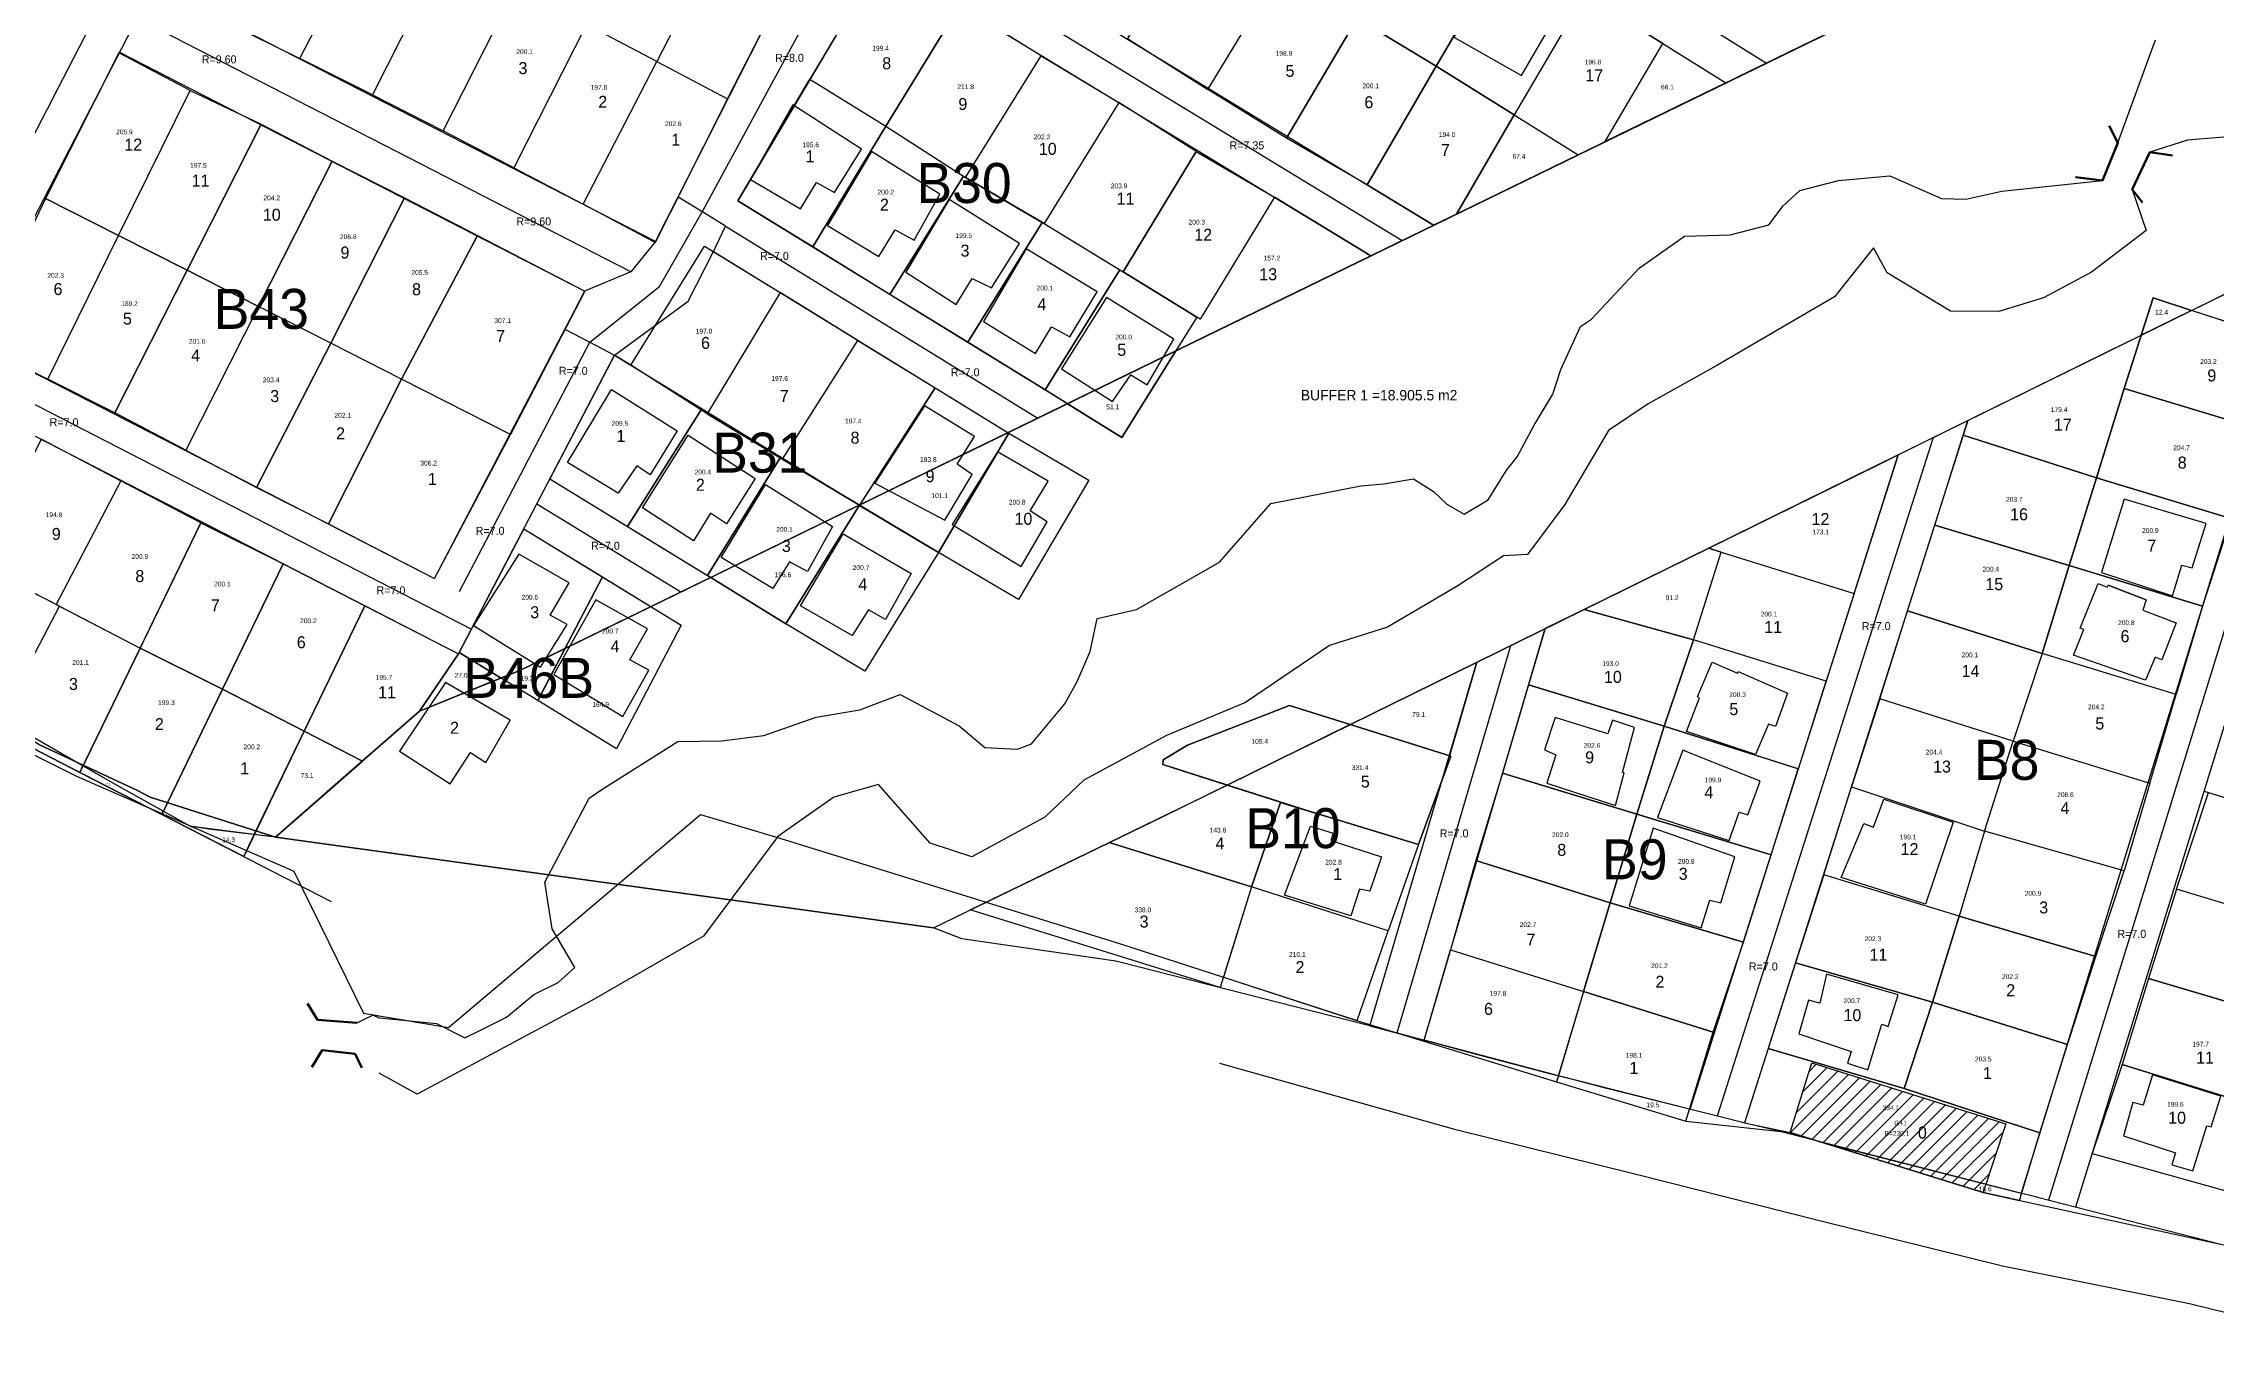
# Model space of a CAD drawing. Header units: inches. Extents: x 461960 to 463067, y 992848 to 993579.
# Drawn here: x 462102.3 to 462373.7, y 993128.2 to 993290.6 of the extents above; entities that cross this region are included whole.
import ezdxf

# ---------------------------------------------------------------- set-up
doc = ezdxf.new("R2010")
doc.units = ezdxf.units.IN
doc.header["$MEASUREMENT"] = 0
for name, color, linetype in [('bulding', 56, 'Continuous'), ('fence', 6, 'Continuous'), ('Gorge', 44, 'Continuous'), ('green', 90, 'Continuous'), ('road', 1, 'Continuous'), ('text', 55, 'Continuous')]:
    doc.layers.add(name, color=color, linetype=linetype)
doc.layers.add('H', color=7, linetype='Continuous', lineweight=100)
doc.layers.add('R', color=2, linetype='Continuous', lineweight=30)

msp = doc.modelspace()

# ---------------------------------------------------------------- hatches: boundary and pattern name
at = {"layer": 'bulding'}
h = msp.add_hatch(dxfattribs=at)
h.set_pattern_fill('ANSI31', color=17, scale=10, style=0)
h.paths.add_polyline_path([(462320.52, 993154.48), (462323.24, 993163.19), (462347.49, 993155.55), (462344.66, 993146.98)])

# ---------------------------------------------------------------- linework, layer by layer
at = {"color": 3}
for p, q in [((462161.87, 993212.26), (462359.55, 993308.54)), ((462149.28, 993207.15), (462161.87, 993212.26)), ((462141.44, 993200.28), (462149.28, 993207.15)), ((462101.7, 993202.95), (462113.96, 993197.25)), ((462131.28, 993191.38), (462142.14, 993200.89)), ((462113.96, 993197.25), (462115.6, 993196.38)), ((462115.6, 993196.38), (462131.28, 993191.38))]:
    msp.add_line(p, q, dxfattribs=at)
at = {"color": 3, "lineweight": 30}
msp.add_lwpolyline([(462389.44, 993323.1), (462359.55, 993308.54), (462351.28, 993304.52), (462161.87, 993212.26), (462149.28, 993207.15), (462141.44, 993200.28), (462131.28, 993191.38), (462115.6, 993196.38), (462113.96, 993197.25), (462101.7, 993202.95), (462083.74, 993213.56), (461999.91, 993262.17), (462053.58, 993359.91), (462135.55, 993533.54), (462145.26, 993528.41), (462170.34, 993504.86), (462468.99, 993452.4)], dxfattribs=at)
at = {"layer": 'bulding', "color": 17}
for points, elevation in [([(462286.96, 993286.56), (462290.03, 993291.86), (462288.09, 993293.17), (462289.97, 993296.45), (462283.59, 993300.11), (462278.51, 993291.34)], 2474.74), ([(462190.61, 993273.56), (462196.89, 993269.88), (462198.88, 993273.18), (462201.1, 993271.95), (462204.51, 993277.34), (462195.92, 993282.89)], 2489.84), ([(462206.66, 993263.92), (462208.72, 993267.28), (462211.06, 993265.96), (462214.3, 993271.74), (462205.73, 993277.04), (462200.23, 993267.81)], 2486.93), ([(462216.34, 993257.94), (462218.34, 993261.21), (462220.74, 993260.01), (462224.23, 993265.56), (462215.46, 993271.04), (462210.03, 993261.98)], 2485.32), ([(462226.22, 993251.82), (462228.23, 993255.14), (462230.52, 993253.9), (462233.93, 993259.51), (462225.09, 993264.9), (462219.72, 993255.8)], 2483.3), ([(462235.87, 993245.83), (462238.17, 993249.17), (462240.2, 993247.92), (462243.52, 993253.62), (462235.11, 993258.83), (462229.47, 993249.9)], 2481.34), ([(462181.45, 993242.15), (462178.09, 993236.67), (462176.4, 993237.77), (462174.09, 993234.35), (462167.75, 993238.2), (462173.24, 993247.32)], 2490.46), ([(462214.9, 993230.99), (462218.31, 993236.71), (462216.44, 993238), (462218.63, 993241.45), (462212.38, 993245.3), (462206.15, 993235.63)], 2483.48), ([(462191.21, 993236.21), (462187.63, 993230.53), (462185.63, 993231.88), (462183.48, 993228.43), (462177.11, 993232.53), (462182.82, 993241.63)], 2488.28), ([(462224.45, 993225.21), (462227.68, 993230.77), (462225.59, 993232.15), (462227.83, 993235.86), (462221.5, 993239.53), (462215.81, 993230.47)], 2481.33), ([(462200.89, 993230.22), (462197.73, 993224.59), (462195.49, 993225.78), (462193.43, 993222.47), (462186.97, 993226.35), (462192.51, 993235.46)], 2486.2), ([(462362.27, 993233.61), (462359.43, 993224.47), (462368.31, 993221.54), (462369.47, 993225.39), (462370.78, 993225.03), (462372.51, 993230.57)], 2473.06), ([(462202.2, 993229.29), (462210.72, 993224.35), (462207.48, 993218.59), (462205.35, 993219.79), (462203.32, 993216.6), (462196.87, 993220.3)], 2485.83), ([(462164.39, 993212.64), (462167.72, 993217.94), (462165.6, 993219.11), (462167.95, 993223.16), (462161.68, 993226.73), (462156.01, 993217.83)], 2488.58), ([(462174.66, 993206.46), (462177.92, 993212.25), (462175.54, 993213.55), (462177.75, 993217.42), (462171.3, 993221.05), (462166.04, 993211.72)], 2486.46), ([(462310.8, 993213.24), (462313.95, 993211.86), (462314.04, 993212.1), (462320.2, 993209.39), (462318.69, 993205.2), (462317.82, 993205.5), (462316.21, 993201.72), (462307.59, 993204.61), (462309.23, 993208.78), (462308.94, 993208.91)], 2474.23), ([(462153.1, 993198.03), (462155.63, 993201.95), (462157.55, 993200.7), (462160.61, 993206.02), (462152.51, 993210.7), (462146.76, 993202.14)], 2488.71), ([(462316.8, 993198.4), (462307.13, 993202.26), (462303.97, 993193.86), (462312.92, 993190.95), (462314.18, 993194.51), (462315.26, 993194.19)], 2476.34), ([(462326.9, 993186.33), (462329.75, 993193.11), (462330.96, 993192.65), (462332.24, 993196.14), (462340.91, 993193.27), (462337.46, 993183.03), (462326.9, 993186.33)], 2477.46), ([(462309.4, 993180.07), (462310.49, 993183.52), (462311.88, 993183.19), (462313.63, 993188.95), (462303.43, 993192.51), (462300.41, 993182.8), (462309.4, 993180.07)], 2479.27), ([(462321.63, 993166.8), (462328.15, 993164.59), (462327.71, 993163.15), (462330.24, 993162.33), (462331.99, 993168.02), (462332.78, 993167.73), (462334.03, 993171.7), (462325.08, 993174.26), (462324.23, 993170.64), (462322.84, 993171.01)], 2480.01), ([(462320.52, 993154.48), (462323.24, 993163.19), (462347.49, 993155.55), (462344.66, 993146.98)], 2480.88)]:
    msp.add_lwpolyline(points, close=True, dxfattribs=dict(at, elevation=elevation))
at = {"layer": 'bulding', "color": 34, "lineweight": 30}
for points, elevation in [([(462365.88, 993258.76), (462370.71, 993257.2), (462364.39, 993254.1)], 2469.5), ([(462243.79, 993252.16), (462230.23, 993245.55), (462237.03, 993241.32), (462243.79, 993252.16)], 2481.93), ([(462222.79, 993241.93), (462222.89, 993241.87), (462214.12, 993226.94), (462204.24, 993232.85), (462204.29, 993232.92)], 2485.86), ([(462222.89, 993241.87), (462232.89, 993235.99), (462224.12, 993221.07), (462214.12, 993226.94)], 2485.86), ([(462185.65, 993223.84), (462195.03, 993218.04), (462204.24, 993232.85), (462204.2, 993232.87), (462185.65, 993223.84)], 2487.56), ([(462204.24, 993232.84), (462214.12, 993226.94), (462204.91, 993212.14), (462195.03, 993218.04)], 2485.86), ([(462106.82, 993199.48), (462107.21, 993200.29), (462096.9, 993206.22), (462096.22, 993204.93), (462106.82, 993199.48)], 2495.26), ([(462117.05, 993194.22), (462117.25, 993194.63), (462111.2, 993197.99), (462107.21, 993200.29), (462106.82, 993199.48), (462117.05, 993194.22)], 2495.26), ([(462127.29, 993188.96), (462128.61, 993191.7), (462120.8, 993192.7), (462120.8, 993192.65), (462117.25, 993194.63), (462117.05, 993194.22), (462127.29, 993188.96), (462128.61, 993191.7)], 2495.26), ([(462291.58, 993161.55), (462291.35, 993160.81), (462307.51, 993155.92), (462307.96, 993157.39)], 2481.13), ([(462349.42, 993146.89), (462349.18, 993145.99), (462344.65, 993146.97), (462324.06, 993153.38), (462345, 993148.02), (462349.42, 993146.89)], 2470.46)]:
    msp.add_lwpolyline(points, close=True, dxfattribs=dict(at, elevation=elevation))
at = {"layer": 'bulding', "color": 17}
msp.add_lwpolyline([(462360.29, 993222.86), (462365.02, 993221.03), (462364.59, 993219.73), (462368.76, 993218.18), (462368.76, 993218.18), (462368.76, 993218.18), (462366.97, 993213.54), (462366.13, 993213.88), (462364.95, 993211), (462355.93, 993214.12), (462357.22, 993217.34), (462356.79, 993217.51), (462359.02, 993223.1), (462360.16, 993222.62), (462360.29, 993222.86), (462365.02, 993221.03)], close=True, dxfattribs=at)
at = {"layer": 'bulding', "color": 34, "lineweight": 30}
for points in [[(462178.18, 993220.2), (462181.96, 993217.89), (462173.88, 993202.43), (462164.05, 993208.45), (462167.47, 993214.98), (462178.18, 993220.2)], [(462159.45, 993211.27), (462161.87, 993212.26), (462167.47, 993214.98), (462164.05, 993208.45), (462159.45, 993211.27)], [(462265.57, 993205.46), (462264.21, 993205.89), (462257.97, 993207.83), (462245.23, 993202.87), (462242.19, 993201.04), (462242.14, 993200.47), (462250.2, 993197.9)]]:
    msp.add_lwpolyline(points, close=True, dxfattribs=at)
at = {"layer": 'bulding', "color": 17}
for points, elevation in [([(462298.71, 993195.36), (462299.81, 993199.41), (462299.59, 993199.46), (462301.1, 993205.08), (462298.33, 993206.01), (462297.77, 993204.3), (462291.17, 993206.32), (462289.84, 993202.28), (462291.25, 993201.66), (462290.14, 993198.14), (462298.71, 993195.36)], 2477.64), ([(462268.03, 993184.64), (462266.74, 993184.91), (462265.65, 993181.57), (462257.35, 993184.13), (462260.59, 993192.75), (462263.42, 993191.89), (462263.15, 993190.96), (462269.48, 993188.95), (462268.03, 993184.64)], 2480.81), ([(462362.18, 993154.08), (462368.68, 993151.95), (462368.23, 993150.44), (462370.86, 993149.68), (462372.59, 993155.34), (462373.14, 993155.21), (462374.36, 993159.01), (462365.8, 993161.69), (462364.63, 993157.9), (462363.35, 993158.22), (462362.18, 993154.08)], 2478.96)]:
    msp.add_lwpolyline(points, dxfattribs=dict(at, elevation=elevation))
at = {"layer": 'fence', "color": 1}
for points, elevation in [([(462134.51, 993310.81), (462125.2, 993293.16), (462134.29, 993288.66), (462143.39, 993306.3)], 2502.02), ([(462178.9, 993288.32), (462170.13, 993292.93), (462179.12, 993310.82), (462188.12, 993306.2)], 2497.53), ([(462143.39, 993306.3), (462152.38, 993301.98), (462143.37, 993284.15), (462134.29, 993288.66)], 2499.85), ([(462178.9, 993288.32), (462187.73, 993283.63), (462196.95, 993301.63), (462188.12, 993306.2)], 2497.53), ([(462152.38, 993301.98), (462143.37, 993284.15), (462152.21, 993279.65), (462161.29, 993297.54)], 2498.07), ([(462207.02, 993301.22), (462198.04, 993286.08), (462207.54, 993280.22), (462216.8, 993295.31)], 2487.56), ([(462256.8, 993299.69), (462266.42, 993293.69), (462257.6, 993278.71), (462247.79, 993284.82)], 2478.4), ([(462161.29, 993297.54), (462170.13, 993292.93), (462161.04, 993275.03), (462152.21, 993279.65)], 2498.07), ([(462226.96, 993289.02), (462216.8, 993295.31), (462207.54, 993280.22), (462217.5, 993273.82)], 2481.93), ([(462170.13, 993292.93), (462161.04, 993275.03), (462169.71, 993270.48), (462178.9, 993288.32)], 2497.53), ([(462111.7, 993289.39), (462102.53, 993271.19), (462111.66, 993266.56), (462120.59, 993284.69)], 2492.28), ([(462178.9, 993288.32), (462187.73, 993283.63), (462178.71, 993265.7), (462169.71, 993270.48)], 2497.53), ([(462227.3, 993268.05), (462217.5, 993273.82), (462226.96, 993289.02), (462236.64, 993283.19)], 2481.93), ([(462120.59, 993284.69), (462129.47, 993280.47), (462120.21, 993262.22), (462111.66, 993266.56)], 2492.28), ([(462237.18, 993262.02), (462246.33, 993277.05), (462236.64, 993283.19), (462227.3, 993268.05)], 2481.93), ([(462120.21, 993262.22), (462129.47, 993280.47), (462138.33, 993275.86), (462129.13, 993257.69), (462120.21, 993262.22)], 2492.28), ([(462138.33, 993275.86), (462147.38, 993271.28), (462138.18, 993253.09), (462129.14, 993257.69)], 2492.28), ([(462102.53, 993271.19), (462093.92, 993253.11), (462102.82, 993248.61), (462111.66, 993266.56)], 2492.28), ([(462138.18, 993253.09), (462147.38, 993271.28), (462156.53, 993266.55), (462147.02, 993248.61)], 2492.28), ([(462120.21, 993262.22), (462111.17, 993244.41), (462102.82, 993248.61), (462111.66, 993266.56)], 2492.28), ([(462156.53, 993266.55), (462169.92, 993259.62), (462160.62, 993241.7), (462147.02, 993248.61)], 2492.28), ([(462184.87, 993265.23), (462194.33, 993259.43), (462185.19, 993244.3), (462175.65, 993250.37)], 2490.87), ([(462111.17, 993244.41), (462120.21, 993262.22), (462129.13, 993257.69), (462120.05, 993239.73), (462111.17, 993244.41)], 2492.28), ([(462194.33, 993259.43), (462185.19, 993244.3), (462194.61, 993238.6), (462204.04, 993253.46)], 2490.07), ([(462362.26, 993247.45), (462365.88, 993258.76), (462382.31, 993253.45), (462378.98, 993242.41)], 2470.46), ([(462382.31, 993253.45), (462370.71, 993257.2), (462365.88, 993258.76), (462362.26, 993247.45), (462378.98, 993242.41)], 2470.46), ([(462129.13, 993257.69), (462120.05, 993239.73), (462128.91, 993235.09), (462138.18, 993253.09), (462129.14, 993257.69)], 2492.28), ([(462128.91, 993235.09), (462137.89, 993230.55), (462147.02, 993248.61), (462138.18, 993253.09)], 2492.28), ([(462204.24, 993232.85), (462194.61, 993238.6), (462204.04, 993253.46), (462213.68, 993247.51)], 2485.86), ([(462147.02, 993248.61), (462137.89, 993230.55), (462151.15, 993223.7), (462160.62, 993241.7)], 2492.28), ([(462378.98, 993242.41), (462375.59, 993231.2), (462358.8, 993236.3), (462362.26, 993247.45)], 2470.46), ([(462355.41, 993225.31), (462338.6, 993230.37), (462342.17, 993241.6), (462358.8, 993236.3)], 2474.54), ([(462103.88, 993220.47), (462093.99, 993225.5), (462102.01, 993241.11), (462111.94, 993235.92)], 2495.26), ([(462114.34, 993215.01), (462121.92, 993230.67), (462111.94, 993235.92), (462103.88, 993220.47)], 2495.26), ([(462365.47, 993198.13), (462368.79, 993209.23), (462352.02, 993214.32), (462348.42, 993203.38)], 2475.38), ([(462331.76, 993208.67), (462328.19, 993197.68), (462344.84, 993192.15), (462348.42, 993203.38)], 2475.38), ([(462278.15, 993201.5), (462265.57, 993205.46), (462265.57, 993205.46), (462250.2, 993197.9), (462250.2, 993197.9), (462250.2, 993197.9), (462260.33, 993194.66), (462274.09, 993190.46)], 2478.71), ([(462348.42, 993203.38), (462365.47, 993198.13), (462362.26, 993187.18), (462344.84, 993192.15)], 2475.38), ([(462301.39, 993194.28), (462284.6, 993199.38), (462281.27, 993188.46), (462298.06, 993183.19), (462301.39, 993194.28)], 2477.85), ([(462368.82, 993184.91), (462372.8, 993196.97), (462389.18, 993191.91), (462385.41, 993179.88)], 2476.9), ([(462358.72, 993176.46), (462362.26, 993187.18), (462344.84, 993192.15), (462341.64, 993181.52)], 2477.87), ([(462278.11, 993177.31), (462294.7, 993172.1), (462298.06, 993183.19), (462281.27, 993188.46)], 2481.13), ([(462253.21, 993185.17), (462249.71, 993173.9), (462266.42, 993168.48), (462270.31, 993179.7)], 2481.95), ([(462321.2, 993175.7), (462338.32, 993170.77), (462341.64, 993181.52), (462324.75, 993186.7)], 2478.9), ([(462368.82, 993184.91), (462365.33, 993173.74), (462381.94, 993168.82), (462385.41, 993179.88)], 2476.9), ([(462314.69, 993178.26), (462298.06, 993183.19), (462294.7, 993172.1), (462310.93, 993167.02), (462314.69, 993178.26)], 2479.74), ([(462355.19, 993165.48), (462358.72, 993176.46), (462341.64, 993181.52), (462338.32, 993170.77)], 2478.83), ([(462278.11, 993177.31), (462294.7, 993172.1), (462291.58, 993161.55), (462274.79, 993166.01)], 2481.13), ([(462378.5, 993157.88), (462381.94, 993168.82), (462365.33, 993173.74), (462362.01, 993162.99)], 2472.65), ([(462291.35, 993160.81), (462307.51, 993155.92), (462310.93, 993167.02), (462294.7, 993172.1)], 2482.11)]:
    msp.add_lwpolyline(points, close=True, dxfattribs=dict(at, elevation=elevation))
at = {"layer": 'fence', "color": 126}
for points, elevation in [([(462275.47, 993308.74), (462285.1, 993302.74), (462276.3, 993287.71), (462266.42, 993293.69)], 2478.4), ([(462237.73, 993291.17), (462247.79, 993284.82), (462256.8, 993299.69), (462246.46, 993306.14)], 2484.43), ([(462285.1, 993302.74), (462294.86, 993296.65), (462286.06, 993281.62), (462276.3, 993287.71), (462285.1, 993302.74)], 2478.4), ([(462286.06, 993281.62), (462294.05, 993276.64), (462297.44, 993278.29), (462304.62, 993290.55), (462294.86, 993296.65), (462286.06, 993281.62)], 2478.4), ([(462266.42, 993293.69), (462276.3, 993287.71), (462267.68, 993272.9), (462257.6, 993278.71)], 2478.4), ([(462267.68, 993272.9), (462276.3, 993287.71), (462286.06, 993281.62), (462278.86, 993269.24), (462275.99, 993267.84), (462267.68, 993272.9)], 2478.4), ([(462198.04, 993286.08), (462207.54, 993280.22), (462198.41, 993265.13), (462189.03, 993270.9), (462198.04, 993286.08)], 2487.56), ([(462207.54, 993280.22), (462217.25, 993273.98), (462208.05, 993259.2), (462198.41, 993265.13), (462207.54, 993280.22)], 2481.93), ([(462246.33, 993277.05), (462256.09, 993271.35), (462246.81, 993256.1), (462237.18, 993262.02)], 2481.93), ([(462208.05, 993259.2), (462217.25, 993273.98), (462217.5, 993273.82), (462227.06, 993268.18), (462217.77, 993253.23), (462208.05, 993259.2)], 2481.93), ([(462227.06, 993268.18), (462227.3, 993268.05), (462236.76, 993262.28), (462227.44, 993247.29), (462217.77, 993253.23)], 2481.93), ([(462236.76, 993262.28), (462246.41, 993256.35), (462237.03, 993241.32), (462227.44, 993247.29)], 2481.93), ([(462184.45, 993244.77), (462175.65, 993250.37), (462173.63, 993251.61), (462165.55, 993236.15), (462175.26, 993230.2)], 2490.87), ([(462194.32, 993238.77), (462185.19, 993244.3), (462184.45, 993244.77), (462175.26, 993230.2), (462185.24, 993224.08)], 2490.91), ([(462358.8, 993236.3), (462375.59, 993231.2), (462372.07, 993220.26), (462355.41, 993225.31)], 2470.46), ([(462121.92, 993230.67), (462132.22, 993225.55), (462124.64, 993209.89), (462114.34, 993215.01)], 2495.26), ([(462338.6, 993230.37), (462355.41, 993225.31), (462352.02, 993214.32), (462335.19, 993219.65)], 2471.52), ([(462085.81, 993210.28), (462096.22, 993204.93), (462104.28, 993220.26), (462093.99, 993225.5)], 2491.77), ([(462132.22, 993225.55), (462142.45, 993220.29), (462134.87, 993204.63), (462124.64, 993209.89), (462132.22, 993225.55)], 2495.26), ([(462328.54, 993221.85), (462325.05, 993210.89), (462308.44, 993216.05), (462311.92, 993227.01)], 2479.72), ([(462368.79, 993209.23), (462352.02, 993214.32), (462355.41, 993225.31), (462372.07, 993220.26)], 2475.24), ([(462104.28, 993220.26), (462114.34, 993215.01), (462106.82, 993199.48), (462096.22, 993204.93)], 2495.26), ([(462335.19, 993219.65), (462352.02, 993214.32), (462348.42, 993203.38), (462331.76, 993208.67)], 2471.52), ([(462114.34, 993215.01), (462124.64, 993209.89), (462117.05, 993194.22), (462106.82, 993199.48)], 2495.26), ([(462325.05, 993210.89), (462308.44, 993216.05), (462304.79, 993205.26), (462321.57, 993199.93), (462325.05, 993210.89)], 2477.85), ([(462124.64, 993209.89), (462134.87, 993204.63), (462127.29, 993188.96), (462117.05, 993194.22)], 2495.26), ([(462304.79, 993205.26), (462287.85, 993210.41), (462284.6, 993199.38), (462301.39, 993194.28), (462304.79, 993205.26)], 2485.33), ([(462321.56, 993199.93), (462304.79, 993205.26), (462301.39, 993194.28), (462318.15, 993189.19), (462321.56, 993199.93)], 2477.85), ([(462274.09, 993190.46), (462270.31, 993179.7), (462253.21, 993185.17), (462256.85, 993195.72), (462274.09, 993190.46)], 2478.71), ([(462328.19, 993197.68), (462344.84, 993192.15), (462341.64, 993181.52), (462324.75, 993186.7)], 2475.38), ([(462318.15, 993189.19), (462301.39, 993194.28), (462298.06, 993183.19), (462314.69, 993178.26), (462318.15, 993189.19)], 2470.37), ([(462218.08, 993182.29), (462235.46, 993190.7), (462253.21, 993185.17), (462249.3, 993172.59), (462218.08, 993182.29)], 2482.33), ([(462317.79, 993164.98), (462334.8, 993159.99), (462338.32, 993170.77), (462321.2, 993175.7)], 2487.36), ([(462351.75, 993154.43), (462334.8, 993159.99), (462317.79, 993164.98), (462314.83, 993155.69), (462320.52, 993154.48), (462344.66, 993146.97), (462349.18, 993145.99), (462351.75, 993154.43)], 2470.46), ([(462375.14, 993147.14), (462378.5, 993157.88), (462362.01, 993162.99), (462358.29, 993151.88)], 2470.37)]:
    msp.add_lwpolyline(points, close=True, dxfattribs=dict(at, elevation=elevation))
at = {"layer": 'fence', "color": 6, "lineweight": 30, "elevation": 2483.59}
msp.add_lwpolyline([(462016.49, 993292.11), (461999.23, 993259.86), (462046.48, 993233.14), (462075.33, 993215.87), (462085.33, 993209.52), (462106.39, 993199), (462133.56, 993187.14), (462142.26, 993169.41), (462152.89, 993167.61), (462184.36, 993194.22), (462194.27, 993191.28), (462236.84, 993178.05), (462249.71, 993173.9), (462266.34, 993168.46), (462291.35, 993160.81), (462307.51, 993155.92), (462320.52, 993154.48), (462344.65, 993146.97), (462397.32, 993135.55)], dxfattribs=at)
at = {"layer": 'fence', "color": 173, "lineweight": 30}
for points, elevation in [([(462304.62, 993290.55), (462312.51, 993285.63), (462297.44, 993278.29), (462304.62, 993290.55)], 2478.4), ([(462278.86, 993269.24), (462286.06, 993281.62), (462294.05, 993276.64), (462278.86, 993269.24)], 2478.4), ([(462268.14, 993264.02), (462256.09, 993271.35), (462246.81, 993256.1), (462246.41, 993256.35), (462243.79, 993252.16), (462268.14, 993264.02)], 2481.93), ([(462384.91, 993264.19), (462385.57, 993263.99), (462382.31, 993253.45), (462370.71, 993257.2)], 2468.93), ([(462342.17, 993241.6), (462342.76, 993243.45), (462364.39, 993254.1), (462362.26, 993247.45), (462358.8, 993236.3), (462342.17, 993241.6)], 2471.52), ([(462294.79, 993219.84), (462308.44, 993216.05), (462311.92, 993227.01), (462310.37, 993227.51), (462294.79, 993219.84)], 2492.8), ([(462142.45, 993220.29), (462154.13, 993214.29), (462149.28, 993207.15), (462142.14, 993200.89), (462134.87, 993204.63), (462142.45, 993220.29)], 2495.26), ([(462308.44, 993216.05), (462294.79, 993219.84), (462289.92, 993217.45), (462287.85, 993210.41), (462304.8, 993205.26)], 2492.8), ([(462154.13, 993214.29), (462154.23, 993214.48), (462159.45, 993211.27), (462149.28, 993207.15), (462154.13, 993214.29)], 2491.77), ([(462134.87, 993204.63), (462142.14, 993200.89), (462131.28, 993191.38), (462128.61, 993191.7), (462134.87, 993204.63)], 2495.26), ([(462235.46, 993190.7), (462250.2, 993197.9), (462256.86, 993195.77), (462256.85, 993195.72), (462253.21, 993185.17), (462253.21, 993185.17), (462235.46, 993190.7)], 2482.33)]:
    msp.add_lwpolyline(points, close=True, dxfattribs=dict(at, elevation=elevation))
at = {"layer": 'fence', "color": 173, "lineweight": 30, "elevation": 2492.8}
msp.add_lwpolyline([(462310.37, 993227.51), (462311.92, 993227.01), (462328.54, 993221.85), (462334.05, 993239.16), (462310.37, 993227.51)], dxfattribs=at)
at = {"layer": 'fence', "color": 126}
for points in [[(462162.3, 993229.93), (462172.13, 993223.91), (462164.05, 993208.45), (462154.23, 993214.48)], [(462172.13, 993223.91), (462181.96, 993217.89), (462173.88, 993202.43), (462164.05, 993208.45), (462172.13, 993223.91)], [(462257.97, 993207.83), (462264.21, 993205.89), (462278.15, 993201.5), (462274.09, 993190.46), (462260.33, 993194.66), (462242.14, 993200.47), (462242.19, 993201.04), (462245.23, 993202.87)]]:
    msp.add_lwpolyline(points, close=True, dxfattribs=at)
at = {"layer": 'fence', "color": 173, "lineweight": 30}
msp.add_lwpolyline([(462265.57, 993205.46), (462281.39, 993213.25), (462277.95, 993201.56), (462265.57, 993205.46)], close=True, dxfattribs=at)
at = {"layer": 'fence', "color": 1, "elevation": 2479.59}
msp.add_lwpolyline([(462351.75, 993154.43), (462355.19, 993165.48), (462338.32, 993170.77), (462334.8, 993159.99), (462351.75, 993154.43)], dxfattribs=at)
at = {"layer": 'Gorge', "color": 120, "lineweight": 30}
for points, elevation in [([(462141.45, 993168.19), (462143.44, 993169.13), (462144.25, 993168.8), (462151.38, 993168.11), (462154.91, 993166.3), (462156.82, 993167.23), (462160.13, 993168.91), (462163.56, 993171.71), (462166.6, 993173.22), (462168.66, 993175.09), (462165.83, 993179.95), (462164.91, 993185.76), (462170.46, 993196.25), (462172.17, 993197.44), (462181.55, 993203.36), (462186.99, 993203.43), (462192.27, 993204.11), (462198.84, 993206.39), (462204.27, 993207.29), (462209.34, 993209.22), (462216.69, 993205.28), (462219.89, 993202.61), (462223.99, 993202.37), (462225.72, 993203.03), (462229.91, 993208.05), (462231.45, 993210.85), (462233.07, 993214.57), (462233.93, 993218.71), (462238.84, 993219.84), (462249.25, 993225.75), (462255.66, 993233.08), (462266.9, 993235.27), (462269.76, 993235.53), (462273.48, 993236.17), (462275.98, 993234.59), (462277.63, 993233), (462279.82, 993231.76), (462282.82, 993233.52), (462285.05, 993237.17), (462286.43, 993238.91), (462288.53, 993242.87), (462290.9, 993246.75), (462291.89, 993249.82), (462294.36, 993255.18), (462295.7, 993256.11), (462301.67, 993262.5), (462307.32, 993266.46), (462313.05, 993266.64), (462317.89, 993267.89), (462319.65, 993270.28), (462321.76, 993272.2), (462326.56, 993273.44), (462333, 993274.01), (462339.46, 993271.17), (462342.51, 993271.09), (462346.99, 993272.09), (462359.58, 993273.45), (462361.5, 993278.14), (462366.18, 993291.02)], 2487.92), ([(462382.79, 993279.5), (462370.17, 993278.48), (462365.48, 993276.96), (462363.28, 993272.33), (462365.01, 993267.2), (462358.18, 993261.98), (462352.21, 993258.77), (462346.63, 993257.08), (462340.59, 993257.11), (462332.68, 993261.88), (462330.94, 993265.03), (462326.1, 993258.9), (462311.39, 993250.32), (462302.79, 993245.54), (462297.84, 993242.21), (462292.38, 993232.97), (462287.7, 993226.72), (462284.7, 993226.52), (462279.02, 993222.8), (462270.21, 993217.62), (462262.96, 993215.34), (462252.47, 993208.22), (462242.59, 993204.08), (462232.28, 993198.52), (462227.42, 993193.9), (462218.28, 993188.91), (462213.06, 993190.64), (462206.6, 993197.97), (462201.02, 993196.4), (462194.02, 993191.45), (462184.74, 993179.03), (462170.79, 993170.98), (462148.95, 993159.26), (462144.22, 993161.89)], 2439.57)]:
    msp.add_lwpolyline(points, dxfattribs=dict(at, elevation=elevation))
at = {"layer": 'green', "color": 74}
msp.add_line((462268.02, 993167.82, 2477.85), (462274.79, 993166.01, 2477.85), dxfattribs=at)
at = {"layer": 'green', "color": 2}
msp.add_lwpolyline([(462389.44, 993323.1), (462255.49, 993257.86), (462217.93, 993239.56), (462200.63, 993231.13), (462167, 993214.75), (462161.87, 993212.26), (462158.54, 993210.9), (462149.28, 993207.15), (462131.28, 993191.38), (462213.5, 993180.07), (462131.28, 993191.38), (462213.5, 993180.07), (462242.29, 993194.01), (462265.57, 993205.46), (462334.53, 993239.4), (462406.76, 993274.95)], dxfattribs=at)
at = {"layer": 'R'}
for points in [[(462374.83, 993315.99, 0), (462315.67, 993287.17, 0), (462298.79, 993278.95, 0), (462172.13, 993217.25, 0), (462161.87, 993212.26, 0), (462158.54, 993210.9, 0), (462155.89, 993209.83, 0), (462149.28, 993207.15, 0), (462132.77, 993192.68, 0), (462131.28, 993191.38, 0), (462123.27, 993192.34, 0), (462120.8, 993192.7, 0), (462120.8, 993192.65, 0), (462111.2, 993197.99, 0), (462104.62, 993201.78, 0), (462075.76, 993218.4, 0), (462071.36, 993221.02, 0), (462000.37, 993261.91, 0), (462028.9, 993315.87, 0)], [(462374.21, 993140.54, 0), (462351.43, 993146.37, 0), (462351.36, 993146.39, 0), (462348.99, 993146.99, 0), (462318.63, 993154.77, 0), (462315.1, 993155.63, 0), (462311.61, 993156.49, 0), (462308.11, 993157.35, 0), (462304.63, 993158.22, 0), (462301.14, 993159.1, 0), (462297.65, 993159.99, 0), (462294.17, 993160.88, 0), (462290.68, 993161.79, 0), (462287.2, 993162.7, 0), (462283.73, 993163.61, 0), (462280.25, 993164.54, 0), (462276.78, 993165.47, 0), (462273.3, 993166.41, 0), (462269.79, 993167.37, 0), (462236.77, 993175.78, 0), (462236.4, 993175.86, 0), (462236.26, 993175.89, 0), (462217.03, 993178.69, 0), (462213.5, 993180.07, 0), (462242.29, 993194.01, 0), (462258.43, 993201.95, 0), (462260.5, 993202.97, 0), (462273.48, 993209.35, 0), (462331.45, 993237.88, 0), (462334.53, 993239.4, 0), (462343.58, 993243.85, 0), (462350.86, 993247.44, 0), (462360.24, 993252.05, 0), (462372.48, 993258.08, 0), (462397, 993270.15, 0)]]:
    msp.add_polyline3d(points, dxfattribs=at)
at = {"layer": 'road', "color": 74}
for p, q in [((462285.1, 993302.74, 2478.4), (462276.3, 993287.71, 2478.4)), ((462295.02, 993296.93, 2478.4), (462286.06, 993281.62, 2478.4)), ((462266.42, 993293.69, 2478.4), (462257.6, 993278.71, 2478.4)), ((462267.68, 993272.9, 2478.4), (462276.3, 993287.71, 2478.4)), ((462246.33, 993277.05, 2481.93), (462237.18, 993262.02, 2481.93)), ((462217.25, 993273.98, 2481.93), (462208.05, 993259.2, 2481.93)), ((462184.45, 993244.77, 2490.87), (462175.26, 993230.2, 2487.56)), ((462121.92, 993230.67, 2495.26), (462106.82, 993199.48, 2495.26))]:
    msp.add_line(p, q, dxfattribs=at)
at = {"layer": 'road', "color": 251}
for p, q in [((462179.24, 993260.19, 2489.66), (462184.69, 993269.74, 2491.77)), ((462170.53, 993253.23, 2491.77), (462179.24, 993260.19, 2489.66))]:
    msp.add_line(p, q, dxfattribs=at)
for points, elevation in [([(462153.23, 993380.12), (462088.96, 993255.73)], 2493.21), ([(462157.45, 993377.94), (462093.16, 993253.5)], 2493.21), ([(462229.11, 993343.31), (462317.57, 993288.1)], 2486.56), ([(462226.62, 993339.24), (462312.51, 993285.63)], 2486.56), ([(462203.3, 993307.78), (462272.07, 993265.93)], 2487.56), ([(462208.21, 993309.1), (462275.99, 993267.84)], 2487.56), ([(462178.77, 993265.82), (462197.3, 993302.33)], 2491.77), ([(462184.69, 993269.74), (462202.07, 993301.78)], 2491.77), ([(462207.02, 993301.22), (462189.03, 993270.9)], 2487.56), ([(462207.02, 993301.22), (462268.14, 993264.02)], 2487.56), ([(462178.77, 993265.82), (462116.14, 993297.98)], 2491.77), ([(462175.68, 993262.01), (462113.94, 993293.71)], 2491.77), ([(462169.9, 993259.59), (462111.73, 993289.45)], 2491.77), ([(462189.03, 993270.9), (462230.25, 993245.56)], 2487.56), ([(462187.52, 993267.71), (462226.52, 993243.75)], 2487.56), ([(462182.83, 993258.34), (462185.98, 993264.55)], 2491.77), ([(462185.98, 993264.55), (462222.79, 993241.93)], 2487.56), ([(462385.57, 993263.99), (462349.42, 993146.89)], 2470.46), ([(462388.94, 993263.04), (462352.81, 993146.02)], 2470.46), ([(462392.25, 993261.92), (462356.21, 993145.15)], 2470.46), ([(462151.15, 993223.7), (462169.92, 993259.62)], 2491.77), ([(462173.63, 993251.61), (462182.83, 993258.34)], 2487.56), ([(462087.33, 993252.56), (462155.75, 993217.39)], 2491.77), ([(462093.16, 993253.5), (462151.15, 993223.7)], 2491.77), ([(462154.25, 993222.07), (462170.53, 993253.23)], 2491.77), ([(462154.13, 993214.29), (462173.63, 993251.61)], 2491.77), ([(462173.63, 993251.61), (462204.24, 993232.85)], 2487.56), ([(462091, 993246.74), (462154.13, 993214.29)], 2491.77), ([(462342.76, 993243.45), (462314.83, 993155.69)], 2471.52), ([(462334.05, 993239.16), (462308.02, 993157.37)], 2471.52), ([(462338.41, 993241.31), (462311.43, 993156.53)], 2471.52), ([(462165.55, 993236.15), (462185.65, 993223.84)], 2487.56), ([(462163.93, 993233.04), (462181.91, 993222.02)], 2487.56), ([(462162.3, 993229.93), (462178.18, 993220.2)], 2487.56), ([(462274.79, 993166.01), (462289.92, 993217.45)], 2477.85), ([(462075.09, 993215.79), (462138.22, 993183.34)], 2491.77), ([(462271.41, 993166.92), (462285.65, 993215.35)], 2477.85), ([(462268.02, 993167.82), (462281.39, 993213.25)], 2477.85), ([(462372.26, 993197.14), (462486.72, 993161.64)], 2475.8)]:
    msp.add_lwpolyline(points, dxfattribs=dict(at, elevation=elevation))
at = {"layer": 'road', "color": 242, "lineweight": 50}
for points in [[(462360.41, 993280.27), (462361.5, 993278.14), (462359.58, 993273.45), (462356.2, 993273.85)], [(462368.33, 993276.56), (462365.48, 993276.96), (462363.28, 993272.33), (462364.57, 993270.69)], [(462142.06, 993162.58), (462141.21, 993164.3), (462137.09, 993164.77), (462135.79, 993162.67)]]:
    msp.add_lwpolyline(points, dxfattribs=at)
at = {"layer": 'road', "color": 251, "lineweight": 30, "elevation": 2487.56}
msp.add_lwpolyline([(462187.52, 993267.71), (462184.55, 993269.54), (462181.58, 993271.36), (462178.77, 993265.82), (462175.68, 993262.01), (462169.9, 993259.59), (462167.43, 993254.85), (462170.53, 993253.23), (462173.63, 993251.61), (462182.83, 993258.34), (462185.98, 993264.55), (462187.52, 993267.71)], close=True, dxfattribs=at)
at = {"layer": 'road', "color": 242, "lineweight": 50, "elevation": 2487.92}
msp.add_lwpolyline([(462141.45, 993168.19), (462136.52, 993168.57), (462135.28, 993170.62)], dxfattribs=at)
at = {"layer": 'road', "color": 65, "elevation": 2483.7}
msp.add_lwpolyline([(462249.23, 993163.14), (462278.6, 993154.89), (462301.13, 993149.31), (462324.05, 993143.54), (462347.07, 993137.82), (462370.45, 993133.13), (462392.29, 993127.76), (462417.81, 993122.58), (462447.16, 993113.85), (462470.99, 993105.93), (462508.46, 993089.57), (462526.57, 993078.6), (462543.72, 993067.41), (462562.63, 993054.51), (462556.3, 993032.77)], dxfattribs=at)
at = {"layer": 'text'}
for p, q in [((462213.68, 993247.51, 2485.86), (462204.24, 993232.85, 2485.86)), ((462222.89, 993241.87, 2485.86), (462214.12, 993226.94, 2485.86)), ((462194.32, 993238.77, 2490.91), (462185.24, 993224.08, 2490.91)), ((462232.89, 993235.99, 2485.86), (462224.12, 993221.07, 2485.86)), ((462162.3, 993229.93), (462154.23, 993214.48)), ((462162.3, 993229.93), (462181.96, 993217.89)), ((462142.45, 993220.29, 2495.26), (462134.87, 993204.63, 2495.26))]:
    msp.add_line(p, q, dxfattribs=at)
at = {"layer": 'text', "elevation": 2481.93}
msp.add_lwpolyline([(462236.76, 993262.28), (462227.44, 993247.29)], dxfattribs=at)
at = {"layer": 'text'}
for points, elevation in [([(462213.68, 993247.51), (462222.89, 993241.87), (462214.12, 993226.94), (462204.24, 993232.84)], 2485.86), ([(462194.32, 993238.77), (462204.24, 993232.85), (462195.03, 993218.04), (462185.24, 993224.08)], 2490.91), ([(462185.64, 993223.84), (462204.2, 993232.87), (462204.24, 993232.85), (462195.03, 993218.04)], 2490.91)]:
    msp.add_lwpolyline(points, close=True, dxfattribs=dict(at, elevation=elevation))

# ---------------------------------------------------------------- texts
at = {"layer": 'H', "color": 20, "lineweight": 25, "attachment_point": 1}
for s, insert, char_height, width in [('{\\C2;3}', (462161.63, 993288.23), 1.5, 3.6979), ('{\\C2;8}', (462207.08, 993288.83), 1.5, 3.6979), ('{\\C2;5}', (462257.48, 993287.88), 1.5, 3.6979), ('{\\C2;17}', (462294.94, 993287.33), 1.5, 3.6979), ('{\\C2;2}', (462171.6, 993284.02), 1.5, 3.6979), ('{\\C2;9}', (462216.6, 993283.74), 1.5, 3.6979), ('{\\C2;6}', (462267.33, 993283.96), 1.5, 3.6979), ('{\\C2;12}', (462112.38, 993278.67), 1.5, 3.6979), ('{\\C2;1}', (462180.73, 993279.27), 1.5, 3.6979), ('{\\C2;1}', (462197.5, 993277.19), 1.5, 3.6979), ('{\\C2;10}', (462226.65, 993278.14), 1.5, 3.6979), ('{\\C2;7}', (462276.9, 993277.99), 1.5, 3.6979), ('{\\C2;11}', (462120.79, 993274.18), 1.5, 3.6979), ('{\\C5;B30}', (462211.36, 993275.62, 17.44), 5, 12.8411), ('{\\C2;11}', (462236.37, 993271.93), 1.5, 3.6979), ('{\\C2;10}', (462129.69, 993269.91), 1.5, 3.6979), ('{\\C2;2}', (462206.8, 993271.16), 1.5, 3.6979), ('{\\C2;12}', (462246.08, 993267.4), 1.5, 3.6979), ('{\\C2;9}', (462139.39, 993265.18), 1.5, 3.6979), ('{\\C2;3}', (462216.87, 993265.42), 1.5, 3.6979), ('{\\C2;6}', (462103.53, 993260.62), 1.5, 3.6979), ('{\\C2;8}', (462148.33, 993260.6), 1.5, 3.6979), ('{\\C2;13}', (462254.2, 993262.47), 1.5, 3.6979), ('{\\C5;B43}', (462123.55, 993259.89, -2464.83), 5, 12.8411), ('{\\C2;4}', (462226.47, 993258.71), 1.5, 3.6979), ('{\\C2;5}', (462112.2, 993256.93), 1.5, 3.6979), ('{\\C2;4}', (462120.74, 993252.35), 1.5, 3.6979), ('{\\C2;7}', (462158.84, 993254.75), 1.5, 3.6979), ('{\\C2;6}', (462184.44, 993253.89), 1.5, 3.6979), ('{\\C2;5}', (462236.45, 993253.03), 1.5, 3.6979), ('{\\C2;9}', (462372.67, 993249.83), 1.5, 3.6979), ('{\\C2;3}', (462130.61, 993247.25), 1.5, 3.6979), ('{\\C2;7}', (462194.29, 993247.26), 1.5, 3.6979), ('{\\C2;2}', (462138.84, 993242.59), 1.5, 3.6979), ('{\\C2;1}', (462173.87, 993242.25), 1.5, 3.6979), ('{\\C5;B31}', (462185.84, 993241.93, 21.37), 5, 12.8411), ('{\\C2;8}', (462203.13, 993242.05), 1.5, 3.6979), ('{\\C2;17}', (462353.49, 993243.68), 1.5, 3.6979), ('{\\C2;8}', (462368.97, 993238.94), 1.5, 3.6979), ('{\\C2;1}', (462150.3, 993236.9), 1.5, 3.6979), ('{\\C2;2}', (462183.8, 993236.16), 1.5, 3.6979), ('{\\C2;9}', (462212.51, 993237.24), 1.5, 3.6979), ('{\\C2;10}', (462223.61, 993231.92), 1.5, 3.6979), ('{\\C2;12}', (462323.21, 993231.88), 1.5, 3.6979), ('{\\C2;16}', (462348.02, 993232.48), 1.5, 3.6979), ('{\\C2;9}', (462103.32, 993230.02), 1.5, 3.6979), ('{\\C2;3}', (462194.54, 993228.52), 1.5, 3.6979), ('{\\C2;7}', (462365.18, 993228.56), 1.5, 3.6979), ('{\\C2;8}', (462113.75, 993224.76), 1.5, 3.6979), ('{\\C2;4}', (462204.1, 993223.74), 1.5, 3.6979), ('{\\C2;15}', (462344.93, 993223.75), 1.5, 3.6979), ('{\\C2;7}', (462123.19, 993221.1), 1.5, 3.6979), ('{\\C2;3}', (462163.1, 993220.24), 1.5, 3.6979), ('{\\C2;11}', (462317.29, 993218.38), 1.5, 3.6979), ('{\\C2;6}', (462361.82, 993217.25), 1.5, 3.6979), ('{\\C2;6}', (462133.93, 993216.5), 1.5, 3.6979), ('{\\C2;4}', (462173.14, 993216), 1.5, 3.6979), ('{\\C5;B46B}', (462154.72, 993213.79, -2464.49), 5, 12.8411), ('{\\C2;10}', (462297.27, 993212.16), 1.5, 3.6979), ('{\\C2;14}', (462341.97, 993212.91), 1.5, 3.6979), ('{\\C2;3}', (462105.46, 993211.28), 1.5, 3.6979), ('{\\C2;11}', (462144.09, 993210.25), 1.5, 3.6979), ('{\\C2;2}', (462116.19, 993206.26), 1.5, 3.6979), ('{\\C2;5}', (462312.94, 993208.14), 1.5, 3.6979), ('{\\C2;5}', (462358.67, 993206.34), 1.5, 3.6979), ('{\\C2;2}', (462153.08, 993205.8), 1.5, 3.6979), ('{\\C5;B8}', (462343.51, 993203.55, -4939.86), 5, 12.8411), ('{\\C2;1}', (462126.86, 993200.74), 1.5, 3.6979), ('{\\C2;9}', (462294.92, 993202.11), 1.5, 3.6979), ('{\\C2;13}', (462338.4, 993200.96), 1.5, 3.6979), ('{\\C2;5}', (462266.89, 993199.08), 1.5, 3.6979), ('{\\C2;4}', (462309.81, 993197.74), 1.5, 3.6979), ('{\\C2;4}', (462354.32, 993195.79), 1.5, 3.6979), ('{\\C5;B10}', (462252.46, 993195.01, -2464.49), 5, 12.8411), ('{\\C2;4}', (462248.73, 993191.37), 1.5, 3.6979), ('{\\C2;8}', (462291.44, 993190.55), 1.5, 3.6979), ('{\\C5;B9}', (462297.04, 993191.12, -2464.49), 5, 12.8411), ('{\\C2;12}', (462334.34, 993190.65), 1.5, 3.6979), ('{\\C2;1}', (462263.44, 993187.52), 1.5, 3.6979), ('{\\C2;3}', (462306.61, 993187.56), 1.5, 3.6979), ('{\\C2;3}', (462351.66, 993183.36), 1.5, 3.6979), ('{\\C2;3}', (462239.25, 993181.59), 1.5, 3.6979), ('{\\C2;7}', (462287.58, 993179.32), 1.5, 3.6979), ('{\\C2;11}', (462330.45, 993177.46), 1.5, 3.6979), ('{\\C2;2}', (462258.73, 993175.9), 1.5, 3.6979), ('{\\C2;2}', (462303.7, 993174.07), 1.5, 3.6979), ('{\\C2;2}', (462347.55, 993173.01), 1.5, 3.6979), ('{\\C2;6}', (462282.28, 993170.68), 1.5, 3.6979), ('{\\C2;10}', (462327.2, 993169.9), 1.5, 3.6979), ('{\\C2;1}', (462300.45, 993163.31), 1.5, 3.6979), ('{\\C2;11}', (462371.26, 993164.59), 1.5, 3.6979), ('{\\C2;1}', (462344.63, 993162.66), 1.5, 3.6979), ('{\\C2;0}', (462336.5, 993155.23), 1.5, 3.6979), ('{\\C2;10}', (462367.77, 993157.08), 1.5, 3.6979)]:
    msp.add_mtext(s, dxfattribs=dict(at, insert=insert, char_height=char_height, width=width))
at = {"layer": 'text', "color": 3, "attachment_point": 1}
for s, insert, char_height, width in [('{\\C4;R=9.60}', (462122.05, 993289.07), 1, 2.8657), ('200.1', (462161.36, 993289.83), 0.6, 2.8657), ('{\\C4;R=8.0}', (462193.69, 993289.26), 1, 2.8657), ('199.4', (462205.85, 993290.26), 0.6, 2.8657), ('198.9', (462256.25, 993289.62), 0.6, 2.8657), ('{\\C6;196.8}', (462294.85, 993288.54), 0.6, 2.8657), ('197.8', (462170.65, 993285.38), 0.6, 2.8657), ('211.8', (462216.48, 993285.45), 0.6, 2.8657), ('{\\C6;200.1}', (462267.08, 993285.56, -2485.32), 0.6, 2.8657), ('{\\C7;66.1}', (462304.4, 993285.41), 0.6, 2.8657), ('205.9', (462111.35, 993279.8), 0.6, 2.8657), ('202.6', (462179.94, 993280.83), 0.6, 2.8657), ('{\\C6;194.0}', (462276.64, 993279.47), 0.6, 2.8657), ('{\\C6;195.6}', (462197.11, 993278.19), 0.6, 2.8657), ('202.3', (462225.99, 993279.18), 0.6, 2.8657), ('{\\C4;R=7.35}', (462250.48, 993278.33, 2487.56), 1, 2.8657), ('{\\C183;67.4}', (462285.84, 993276.76), 0.6, 2.8657), ('197.5', (462120.6, 993275.62), 0.6, 2.8657), ('204.2', (462129.76, 993271.56), 0.6, 2.8657), ('{\\C6;200.2}', (462206.49, 993272.29), 0.6, 2.8657), ('203.9', (462235.64, 993273.06), 0.6, 2.8657), ('{\\C4;R=9.60}', (462161.36, 993268.82), 1, 2.8657), ('206.6', (462139.32, 993266.71), 0.6, 2.8657), ('{\\C6;199.5}', (462216.24, 993266.85), 0.6, 2.8657), ('{\\C6;200.3}', (462245.36, 993268.53), 0.6, 2.8657), ('{\\C4;R=7.0}', (462191.81, 993264.51), 1, 2.8657), ('{\\C183;157.2}', (462254.74, 993264.04), 0.6, 2.8657), ('202.3', (462102.76, 993261.88), 0.6, 2.8657), ('205.5', (462148.25, 993262.25), 0.6, 2.8657), ('189.2', (462111.99, 993258.35), 0.6, 2.8657), ('{\\C6;200.1}', (462226.37, 993260.3), 0.6, 2.8657), ('307.1', (462158.62, 993256.23), 0.6, 2.8657), ('{\\C1;12.4}', (462366.15, 993257.28), 0.6, 2.8657), ('201.0', (462120.44, 993253.64), 0.6, 2.8657), ('197.0', (462183.78, 993254.91), 0.6, 2.8657), ('{\\C6;200.0}', (462236.22, 993254.18), 0.6, 2.8657), ('{\\C4;R=7.0}', (462166.67, 993250.16), 1, 2.8657), ('{\\C4;R=7.0}', (462215.64, 993249.97), 1, 2.8657), ('203.2', (462371.77, 993251.11), 0.6, 2.8657), ('203.4', (462129.68, 993248.82), 0.6, 2.8657), ('197.6', (462193.23, 993249), 0.6, 2.8657), ('BUFFER 1 =18.905.5 m2', (462259.39, 993247.26), 1.3, 24.5548), ('202.1', (462138.63, 993244.4), 0.6, 2.8657), ('{\\C1;51.1}', (462235.08, 993245.45), 0.6, 2.8657), ('{\\C173;179.4}', (462353.11, 993245.11), 0.6, 2.8657), ('{\\C4;R=7.0}', (462103.04, 993243.73, 2491.77), 1, 2.8657), ('{\\C6;209.5}', (462173.27, 993243.39), 0.6, 2.8657), ('197.4', (462202.43, 993243.68), 0.6, 2.8657), ('{\\C6;193.8}', (462211.81, 993238.87), 0.6, 2.8657), ('204.7', (462368.41, 993240.34), 0.6, 2.8657), ('306.2', (462149.37, 993238.42), 0.6, 2.8657), ('{\\C6;200.4}', (462183.64, 993237.31), 0.6, 2.8657), ('{\\C1;101.1}', (462213.23, 993234.36), 0.6, 2.8657), ('{\\C1;200.8}', (462222.91, 993233.54), 0.6, 2.8657), ('203.7', (462347.51, 993233.9), 0.6, 2.8657), ('194.9', (462102.55, 993231.97), 0.6, 2.8657), ('{\\C4;R=7.0}', (462156.28, 993230.16), 1, 2.8657), ('{\\C4;R=7.0}', (462170.69, 993228.3), 1, 2.8657), ('{\\C6;200.1}', (462193.84, 993230.14), 0.6, 2.8657), ('{\\C173;173.1}', (462323.32, 993229.82), 0.6, 2.8657), ('{\\C6;200.9}', (462364.51, 993230), 0.6, 2.8657), ('200.9', (462113.28, 993226.75), 0.6, 2.8657), ('{\\C1;200.7}', (462203.4, 993225.37), 0.6, 2.8657), ('{\\C6;200.4}', (462344.58, 993225.17), 0.6, 2.8657), ('{\\C6;200.1}', (462123.59, 993223.32), 0.6, 2.8657), ('{\\C4;R=7.0}', (462143.89, 993222.73, 2491.77), 1, 2.8657), ('{\\C1;196.6}', (462193.64, 993224.47), 0.6, 2.8657), ('{\\C6;200.6}', (462162.02, 993221.67), 0.6, 2.8657), ('{\\C173;91.2}', (462304.98, 993221.6), 0.6, 2.8657), ('{\\C6;200.2}', (462134.34, 993218.73), 0.6, 2.8657), ('{\\C6;200.7}', (462172.06, 993217.44), 0.6, 2.8657), ('{\\C6;200.1}', (462316.85, 993219.56), 0.6, 2.8657), ('{\\C4;R=7.0}', (462329.49, 993218.26), 1, 2.8657), ('{\\C6;200.8}', (462361.51, 993218.48), 0.6, 2.8657), ('{\\C6;200.1}', (462341.96, 993214.46), 0.6, 2.8657), ('{\\C6;201.1}', (462105.87, 993213.51), 0.6, 2.8657), ('{\\C183;195.7}', (462143.78, 993211.66), 0.6, 2.8657), ('{\\C183;27.0}', (462153.65, 993211.91), 0.6, 2.8657), ('{\\C183;193.0}', (462297.06, 993213.37), 0.6, 2.8657), ('{\\C1;19.3}', (462161.9, 993211.54), 0.6, 2.8657), ('{\\C6;200.3}', (462312.93, 993209.49), 0.6, 2.8657), ('{\\C6;199.3}', (462116.6, 993208.49), 0.6, 2.8657), ('{\\C1;164.9}', (462170.86, 993208.27), 0.6, 2.8657), ('{\\C173;79.1}', (462273.31, 993207.02), 0.6, 2.8657), ('204.2', (462357.76, 993207.96), 0.6, 2.8657), ('{\\C1;105.4}', (462253.22, 993203.65), 0.6, 2.8657), ('{\\C6;200.2}', (462127.27, 993202.97), 0.6, 2.8657), ('{\\C6;202.6}', (462294.73, 993203.16), 0.6, 2.8657), ('204.4', (462337.48, 993202.31), 0.6, 2.8657), ('{\\C1;7.5}', (462110.07, 993198.12, -2495.26), 0.3, 2.8657), ('{\\C183;73.1}', (462134.41, 993199.4), 0.6, 2.8657), ('331.4', (462265.76, 993200.37), 0.6, 2.8657), ('{\\C6;199.9}', (462309.86, 993198.83), 0.6, 2.8657), ('208.6', (462353.9, 993197), 0.6, 2.8657), ('{\\C173;143.8}', (462248, 993192.57), 0.6, 2.8657), ('{\\C1;14.3}', (462124.61, 993191.36), 0.6, 2.8657), ('{\\C4;R=7.0}', (462276.74, 993192.36, 2477.85), 1, 2.8657), ('202.0', (462290.79, 993191.99), 0.6, 2.8657), ('{\\C6;199.1}', (462334.24, 993191.7), 0.6, 2.8657), ('{\\C6;202.8}', (462262.44, 993188.56), 0.6, 2.8657), ('{\\C6;200.8}', (462306.52, 993188.65), 0.6, 2.8657), ('200.9', (462349.85, 993184.67), 0.6, 2.8657), ('{\\C6;338.0}', (462238.62, 993182.6), 0.6, 2.8657), ('202.7', (462286.74, 993180.76), 0.6, 2.8657), ('202.3', (462329.84, 993179), 0.6, 2.8657), ('{\\C4;R=7.0}', (462361.43, 993179.8, 2470.46), 1, 2.8657), ('210.1', (462257.92, 993177.03), 0.6, 2.8657), ('201.2', (462303.17, 993175.62), 0.6, 2.8657), ('{\\C4;R=7.0}', (462315.38, 993175.73), 1, 2.8657), ('202.2', (462347.01, 993174.26), 0.6, 2.8657), ('{\\C6;197.8}', (462283, 993172.17), 0.6, 2.8657), ('{\\C6;200.7}', (462327.21, 993171.25), 0.6, 2.8657), ('197.7', (462370.8, 993165.83), 0.6, 2.8657), ('198.1', (462300, 993164.43), 0.6, 2.8657), ('203.5', (462343.63, 993163.97), 0.6, 2.8657), ('{\\C1;19.5}', (462302.58, 993158.23, -2469.5), 0.6, 2.8657), ('334.1', (462332.09, 993157.88), 0.6, 2.8657), ('{\\C6;199.6}', (462367.63, 993158.31), 0.6, 2.8657), ('B=230.1', (462332.33, 993154.68), 0.6, 2.8657), ('G+1', (462333.54, 993155.97), 0.6, 2.8657), ('{\\C1;16.6}', (462344.11, 993147.73, -2469.5), 0.6, 2.8657)]:
    msp.add_mtext(s, dxfattribs=dict(at, insert=insert, char_height=char_height, width=width))

doc.saveas('drawing.dxf')
